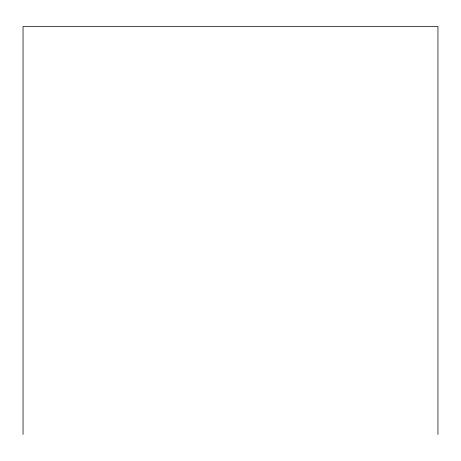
<?xml version="1.0" encoding="UTF-8"?>
<svg xmlns="http://www.w3.org/2000/svg" width="461" height="461" viewBox="0 0 461 461"><rect width="100%" height="100%" fill="white"/><g stroke="black" fill="none" stroke-linecap="round" stroke-linejoin="round"><path stroke-width="0.69" d="M437.95 434.458L437.95 26.542L23.05 26.542L23.05 434.458"/></g></svg>
